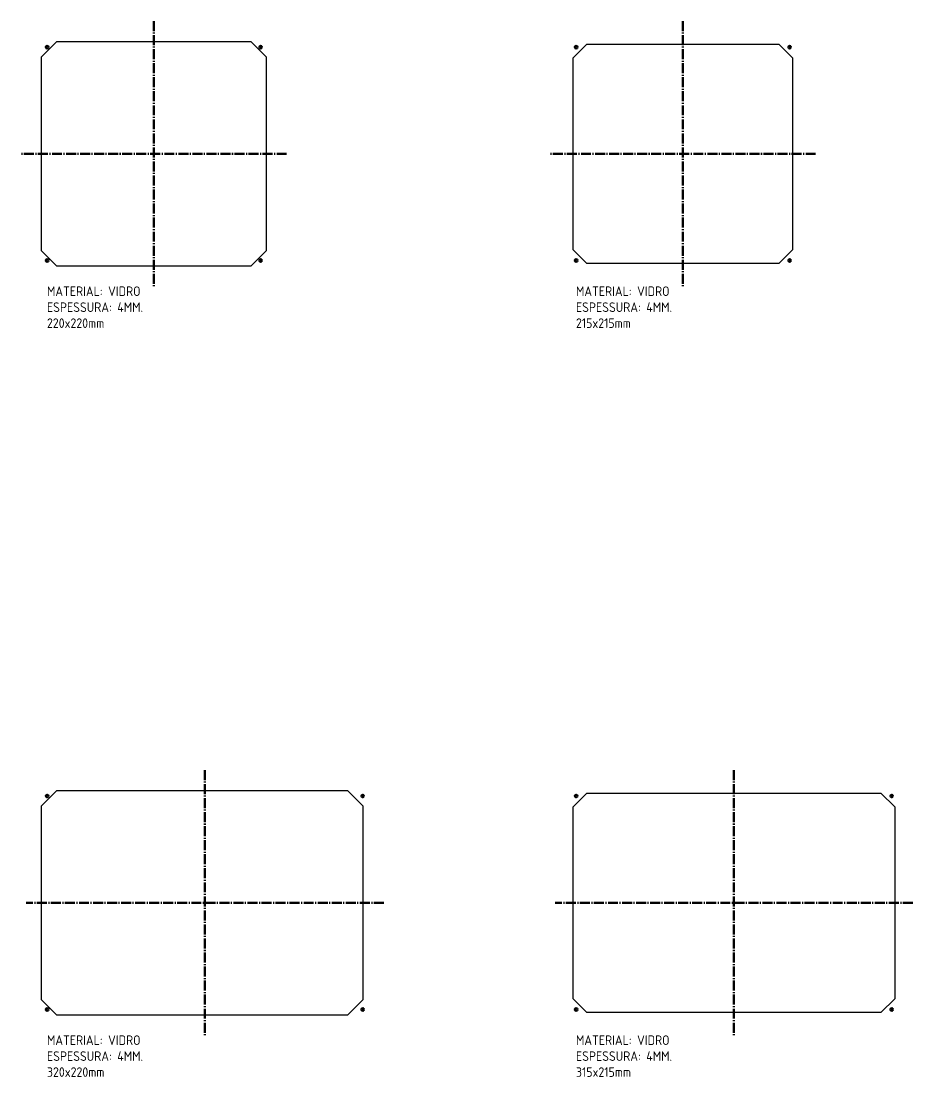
# Model space of a CAD drawing. Header units: millimetres. Extents: x -1312 to 1533, y -866 to 370.
# Drawn here: x 660 to 1533, y -719 to 315 of the extents above; entities that cross this region are included whole.
import ezdxf

# ---------------------------------------------------------------- set-up
doc = ezdxf.new("R2010")
doc.units = ezdxf.units.MM
doc.linetypes.add('AM_DIN_G_W050', pattern=[13.75, 9.75, -1.5, 1, -1.5])
doc.layers.add('AM_0', color=4, linetype='Continuous', lineweight=50)
doc.layers.add('AM_4', color=1, linetype='Continuous', lineweight=25)
doc.styles.get("Standard").update_dxf_attribs({"font": 'ISOCP.SHX'})

msp = doc.modelspace()

# ---------------------------------------------------------------- linework, layer by layer
at = {"layer": 'AM_0', "linetype": 'AM_DIN_G_W050'}
for p, q in [((789.7, 315), (789.7, 55)), ((1307.7, 315), (1307.7, 55)), ((919.7, 185), (659.7, 185)), ((1437.7, 185), (1177.7, 185)), ((839.7, -418.6), (839.7, -678.6)), ((1357.7, -418.6), (1357.7, -678.6)), ((1014.9, -548.6), (664.5, -548.6)), ((1532.9, -548.6), (1182.5, -548.6))]:
    msp.add_line(p, q, dxfattribs=at)
at = {"layer": 'AM_0'}
for centre in [(685.2, 289.5), (894.2, 289.5), (1203.2, 289.5), (1412.2, 289.5), (685.2, 80.5), (894.2, 80.5), (1203.2, 80.5), (1412.2, 80.5), (685.2, -444.1), (994.2, -444.1), (1203.2, -444.1), (1512.2, -444.1), (685.2, -653.1), (994.2, -653.1), (1203.2, -653.1), (1512.2, -653.1)]:
    msp.add_circle(centre, 1.23, dxfattribs=at)
at = {"layer": 'AM_4'}
for p, q in [((679.7, -453.6), (694.7, -438.6)), ((694.7, -438.6), (979.2, -438.6)), ((979.2, -438.6), (994.2, -453.6)), ((1200.2, -454.7), (1213.7, -441.1)), ((1213.7, -441.1), (1501.7, -441.1)), ((1501.7, -441.1), (1515.2, -454.7)), ((679.7, -643.6), (679.7, -453.6)), ((994.2, -453.6), (994.2, -643.6)), ((1200.2, -642.6), (1200.2, -454.7)), ((1515.2, -454.7), (1515.2, -642.6)), ((694.7, -658.6), (679.7, -643.6)), ((994.2, -643.6), (979.2, -658.6)), ((1213.7, -656.1), (1200.2, -642.6)), ((1515.2, -642.6), (1501.7, -656.1)), ((979.2, -658.6), (694.7, -658.6)), ((1501.7, -656.1), (1213.7, -656.1))]:
    msp.add_line(p, q, dxfattribs=at)
msp.add_lwpolyline([(679.7, 280), (694.7, 295), (884.7, 295), (899.7, 280), (899.7, 90), (884.7, 75), (694.7, 75), (679.7, 90), (679.7, 280)], dxfattribs=at)
msp.add_lwpolyline([(1200.2, 279), (1213.7, 292.5), (1401.7, 292.5), (1415.2, 279), (1415.2, 91), (1401.7, 77.5), (1213.7, 77.5), (1200.2, 91)], close=True, dxfattribs=at)

# ---------------------------------------------------------------- texts
at = {"layer": 'AM_4', "char_height": 9.375, "width": 160.302, "attachment_point": 1}
for s, insert in [('{MATERIAL: VIDRO\\PESPESSURA: 4MM.\\P220x220mm}', (685, 55.1)), ('{MATERIAL: VIDRO\\PESPESSURA: 4MM.\\P215x215mm}', (1203, 55.1)), ('{MATERIAL: VIDRO\\PESPESSURA: 4MM.\\P320x220mm}', (685, -678.5)), ('{MATERIAL: VIDRO\\PESPESSURA: 4MM.\\P315x215mm}', (1203, -678.5))]:
    msp.add_mtext(s, dxfattribs=dict(at, insert=insert))

doc.saveas('drawing.dxf')
